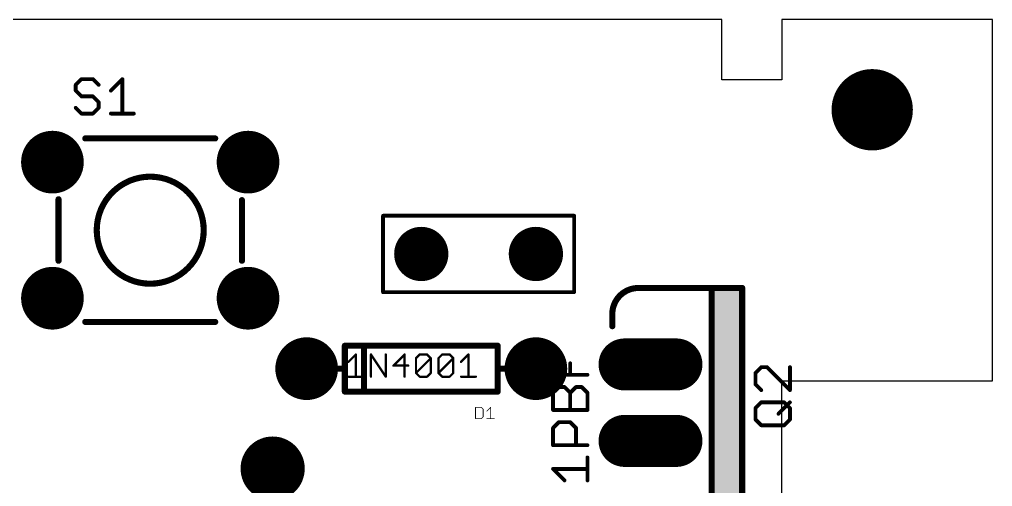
# Model space of a CAD drawing. Extents: x 0 to 100, y 0 to 40.
# Drawn here: x 67.65 to 100, y 24.48 to 40 of the extents above; entities that cross this region are included whole.
import ezdxf

# ---------------------------------------------------------------- set-up
doc = ezdxf.new("R2010")
doc.units = 0
for name, color, linetype in [('17', 94, 'CONTINUOUS'), ('20', 178, 'CONTINUOUS'), ('21', 250, 'CONTINUOUS'), ('25', 250, 'CONTINUOUS'), ('27', 250, 'CONTINUOUS'), ('29', 250, 'CONTINUOUS')]:
    doc.layers.add(name, color=color, linetype=linetype)

# ---------------------------------------------------------------- blocks, each defined once
blk = doc.blocks.new('ROUNDP')
at = {"const_width": 0.5}
blk.add_lwpolyline([(0, -0.25, 1), (0, 0.25, 1), (0, -0.25)], format="xyb", dxfattribs=at)
blk = doc.blocks.new('RECT')
blk.add_solid([(-0.5, -0.5), (0.5, -0.5), (-0.5, 0.5), (0.5, 0.5)])
blk = doc.blocks.new('LONGP100')
at = {"const_width": 1}
blk.add_lwpolyline([(-0.5, 0), (0.5, 0)], dxfattribs=at)
at = {"const_width": 0.5}
for points in [[(-0.5, 0.25, 1), (-0.5, -0.25)], [(0.5, -0.25, 1), (0.5, 0.25)]]:
    blk.add_lwpolyline(points, format="xyb", dxfattribs=at)

msp = doc.modelspace()

# ---------------------------------------------------------------- linework, layer by layer
at = {"layer": '20'}
for p, q in [((91, 40), (20, 40)), ((91, 38), (91, 40)), ((100, 40), (93, 40)), ((93, 40), (93, 38)), ((100, 28), (100, 40)), ((93, 38), (91, 38)), ((93, 12), (93, 28)), ((93, 28), (100, 28))]:
    msp.add_line(p, q, dxfattribs=at)
msp.add_circle((96, 37), 1.25, dxfattribs=at)
at = {"layer": '21'}
for points, const_width in [([(74.159, 36.048), (69.841, 36.048)], 0.2032), ([(68.952, 34.028), (68.952, 31.984)], 0.2032), ([(75.048, 33.998), (75.048, 31.984)], 0.2032), ([(79.74, 33.48), (79.74, 30.94)], 0.127), ([(86.09, 33.48), (79.74, 33.48)], 0.127), ([(86.09, 30.94), (86.09, 33.48)], 0.127), ([(90.662, 31.08), (88.249, 31.08)], 0.2032), ([(90.662, 20.92), (90.662, 31.08)], 0.2032), ([(90.662, 31.08), (91.678, 31.08)], 0.2032), ([(91.678, 31.08), (91.678, 20.92)], 0.2032), ([(79.74, 30.94), (86.09, 30.94)], 0.127), ([(87.36, 30.191), (87.36, 29.81)], 0.2032), ([(69.841, 29.952), (74.159, 29.952)], 0.2032), ([(78.47, 28.4), (78.47, 29.162)], 0.2032), ([(78.47, 29.162), (83.55, 29.162)], 0.2032), ([(79.105, 27.765), (79.105, 29.035)], 0.2032), ([(83.55, 29.162), (83.55, 28.4)], 0.2032), ([(78.5896, 28.6248), (78.8353, 28.8705)], 0.0762), ([(78.8353, 28.8705), (78.8353, 28.1333)], 0.0762), ([(79.338, 28.1333), (79.338, 28.8705)], 0.0762), ([(79.338, 28.8705), (79.8295, 28.1333)], 0.0762), ([(79.8295, 28.1333), (79.8295, 28.8705)], 0.0762), ([(80.455, 28.8705), (80.0864, 28.5019)], 0.0762), ([(80.455, 28.1333), (80.455, 28.8705)], 0.0762), ([(80.8349, 28.7477), (80.9577, 28.8705)], 0.0762), ([(80.9577, 28.8705), (81.2035, 28.8705)], 0.0762), ([(81.2035, 28.8705), (81.3263, 28.7477)], 0.0762), ([(81.5833, 28.7477), (81.7061, 28.8705)], 0.0762), ([(81.7061, 28.8705), (81.9519, 28.8705)], 0.0762), ([(81.9519, 28.8705), (82.0748, 28.7477)], 0.0762), ([(82.3317, 28.6248), (82.5774, 28.8705)], 0.0762), ([(82.5774, 28.8705), (82.5774, 28.1333)], 0.0762), ([(78.47, 28.4), (78.216, 28.4)], 0.2032), ([(78.47, 27.638), (78.47, 28.4)], 0.2032), ([(80.0864, 28.5019), (80.5779, 28.5019)], 0.0762), ([(80.8349, 28.2562), (80.8349, 28.7477)], 0.0762), ([(80.8349, 28.2562), (81.3263, 28.7477)], 0.0762), ([(81.3263, 28.7477), (81.3263, 28.2562)], 0.0762), ([(81.5833, 28.2562), (81.5833, 28.7477)], 0.0762), ([(81.5833, 28.2562), (82.0748, 28.7477)], 0.0762), ([(82.0748, 28.7477), (82.0748, 28.2562)], 0.0762), ([(83.55, 28.4), (83.55, 27.638)], 0.2032), ([(83.55, 28.4), (83.804, 28.4)], 0.2032), ([(78.5896, 28.1333), (79.0811, 28.1333)], 0.0762), ([(80.9577, 28.1333), (80.8349, 28.2562)], 0.0762), ([(81.2035, 28.1333), (80.9577, 28.1333)], 0.0762), ([(81.3263, 28.2562), (81.2035, 28.1333)], 0.0762), ([(81.7061, 28.1333), (81.5833, 28.2562)], 0.0762), ([(81.9519, 28.1333), (81.7061, 28.1333)], 0.0762), ([(82.0748, 28.2562), (81.9519, 28.1333)], 0.0762), ([(82.3317, 28.1333), (82.8232, 28.1333)], 0.0762), ([(83.55, 27.638), (78.47, 27.638)], 0.2032)]:
    msp.add_lwpolyline(points, dxfattribs=dict(at, const_width=const_width))
for points, const_width in [([(69.841, 36.0988, 1), (69.841, 35.9972)], 0.1016), ([(74.159, 35.9972, 1), (74.159, 36.0988)], 0.1016), ([(72, 31.222, 1), (72, 34.778, 1), (72, 31.222)], 0.2032), ([(69.0028, 34.028, 1), (68.9012, 34.028)], 0.1016), ([(75.0988, 33.998, 1), (74.9972, 33.998)], 0.1016), ([(79.74, 33.5118, 1), (79.74, 33.4483)], 0.0635), ([(79.7718, 33.48, 1), (79.7083, 33.48)], 0.0635), ([(86.1218, 33.48, 1), (86.0583, 33.48)], 0.0635), ([(86.09, 33.4483, 1), (86.09, 33.5118)], 0.0635), ([(68.9012, 31.984, 1), (69.0028, 31.984)], 0.1016), ([(74.9972, 31.984, 1), (75.0988, 31.984)], 0.1016), ([(88.249, 31.08, 0.4286), (87.36, 30.191)], 0.2032), ([(88.249, 31.1308, 1), (88.249, 31.0292)], 0.1016), ([(88.2478, 31.0292, 1), (88.2502, 31.1308)], 0.1016), ([(90.7128, 31.08, 1), (90.6112, 31.08)], 0.1016), ([(90.662, 31.1308, 1), (90.662, 31.0292)], 0.1016), ([(90.662, 31.0292, 1), (90.662, 31.1308)], 0.1016), ([(91.7288, 31.08, 1), (91.6272, 31.08)], 0.1016), ([(91.678, 31.0292, 1), (91.678, 31.1308)], 0.1016), ([(79.74, 30.9718, 1), (79.74, 30.9083)], 0.0635), ([(79.7083, 30.94, 1), (79.7718, 30.94)], 0.0635), ([(86.0583, 30.94, 1), (86.1218, 30.94)], 0.0635), ([(86.09, 30.9083, 1), (86.09, 30.9718)], 0.0635), ([(87.4108, 30.191, 1), (87.3092, 30.191)], 0.1016), ([(87.3092, 30.1898, 1), (87.4108, 30.1922)], 0.1016), ([(69.841, 30.0028, 1), (69.841, 29.9012)], 0.1016), ([(74.159, 29.9012, 1), (74.159, 30.0028)], 0.1016), ([(87.3092, 29.81, 1), (87.4108, 29.81)], 0.1016), ([(78.5208, 29.162, 1), (78.4192, 29.162)], 0.1016), ([(78.47, 29.2128, 1), (78.47, 29.1112)], 0.1016), ([(79.1558, 29.035, 1), (79.0542, 29.035)], 0.1016), ([(83.6008, 29.162, 1), (83.4992, 29.162)], 0.1016), ([(83.55, 29.1112, 1), (83.55, 29.2128)], 0.1016), ([(78.8544, 28.8705, 1), (78.8163, 28.8705)], 0.0381), ([(78.8488, 28.8571, 1), (78.8219, 28.884)], 0.0381), ([(79.3571, 28.8705, 1), (79.319, 28.8705)], 0.0381), ([(79.3539, 28.8811, 1), (79.3222, 28.86)], 0.0381), ([(79.8486, 28.8705, 1), (79.8105, 28.8705)], 0.0381), ([(80.4741, 28.8705, 1), (80.436, 28.8705)], 0.0381), ([(80.4685, 28.8571, 1), (80.4416, 28.884)], 0.0381), ([(80.9577, 28.8896, 1), (80.9577, 28.8515)], 0.0381), ([(80.9712, 28.8571, 1), (80.9443, 28.884)], 0.0381), ([(81.2169, 28.884, 1), (81.19, 28.8571)], 0.0381), ([(81.2035, 28.8515, 1), (81.2035, 28.8896)], 0.0381), ([(81.7061, 28.8896, 1), (81.7061, 28.8515)], 0.0381), ([(81.7196, 28.8571, 1), (81.6927, 28.884)], 0.0381), ([(81.9654, 28.884, 1), (81.9384, 28.8571)], 0.0381), ([(81.9519, 28.8515, 1), (81.9519, 28.8896)], 0.0381), ([(82.5965, 28.8705, 1), (82.5584, 28.8705)], 0.0381), ([(82.5909, 28.8571, 1), (82.564, 28.884)], 0.0381), ([(78.216, 28.4508, 1), (78.216, 28.3492)], 0.1016), ([(78.5208, 28.4, 1), (78.4192, 28.4)], 0.1016), ([(78.47, 28.3492, 1), (78.47, 28.4508)], 0.1016), ([(78.5761, 28.6383, 1), (78.6031, 28.6113)], 0.0381), ([(80.0864, 28.521, 1), (80.0864, 28.4829)], 0.0381), ([(80.073, 28.5154, 1), (80.0999, 28.4884)], 0.0381), ([(80.5779, 28.4829, 1), (80.5779, 28.521)], 0.0381), ([(80.8539, 28.7477, 1), (80.8158, 28.7477)], 0.0381), ([(80.8214, 28.7611, 1), (80.8483, 28.7342)], 0.0381), ([(81.3454, 28.7477, 1), (81.3073, 28.7477)], 0.0381), ([(81.3398, 28.7342, 1), (81.3129, 28.7611)], 0.0381), ([(81.3129, 28.7342, 1), (81.3398, 28.7611)], 0.0381), ([(81.6023, 28.7477, 1), (81.5642, 28.7477)], 0.0381), ([(81.5698, 28.7611, 1), (81.5967, 28.7342)], 0.0381), ([(82.0938, 28.7477, 1), (82.0557, 28.7477)], 0.0381), ([(82.0882, 28.7342, 1), (82.0613, 28.7611)], 0.0381), ([(82.0613, 28.7342, 1), (82.0882, 28.7611)], 0.0381), ([(82.3182, 28.6383, 1), (82.3452, 28.6113)], 0.0381), ([(83.6008, 28.4, 1), (83.4992, 28.4)], 0.1016), ([(83.55, 28.4508, 1), (83.55, 28.3492)], 0.1016), ([(83.804, 28.3492, 1), (83.804, 28.4508)], 0.1016), ([(78.4192, 28.4, 1), (78.5208, 28.4)], 0.1016), ([(78.5896, 28.1524, 1), (78.5896, 28.1143)], 0.0381), ([(78.8163, 28.1333, 1), (78.8544, 28.1333)], 0.0381), ([(79.0811, 28.1143, 1), (79.0811, 28.1524)], 0.0381), ([(79.319, 28.1333, 1), (79.3571, 28.1333)], 0.0381), ([(79.8105, 28.1333, 1), (79.8486, 28.1333)], 0.0381), ([(79.8137, 28.1227, 1), (79.8454, 28.1439)], 0.0381), ([(80.436, 28.1333, 1), (80.4741, 28.1333)], 0.0381), ([(80.8483, 28.2696, 1), (80.8214, 28.2427)], 0.0381), ([(80.8214, 28.2696, 1), (80.8483, 28.2427)], 0.0381), ([(80.8158, 28.2562, 1), (80.8539, 28.2562)], 0.0381), ([(80.9577, 28.1524, 1), (80.9577, 28.1143)], 0.0381), ([(80.9443, 28.1198, 1), (80.9712, 28.1468)], 0.0381), ([(81.19, 28.1468, 1), (81.2169, 28.1198)], 0.0381), ([(81.2035, 28.1143, 1), (81.2035, 28.1524)], 0.0381), ([(81.3073, 28.2562, 1), (81.3454, 28.2562)], 0.0381), ([(81.3398, 28.2427, 1), (81.3129, 28.2696)], 0.0381), ([(81.5967, 28.2696, 1), (81.5698, 28.2427)], 0.0381), ([(81.5698, 28.2696, 1), (81.5967, 28.2427)], 0.0381), ([(81.5642, 28.2562, 1), (81.6023, 28.2562)], 0.0381), ([(81.7061, 28.1524, 1), (81.7061, 28.1143)], 0.0381), ([(81.6927, 28.1198, 1), (81.7196, 28.1468)], 0.0381), ([(81.9384, 28.1468, 1), (81.9654, 28.1198)], 0.0381), ([(81.9519, 28.1143, 1), (81.9519, 28.1524)], 0.0381), ([(82.0557, 28.2562, 1), (82.0938, 28.2562)], 0.0381), ([(82.0882, 28.2427, 1), (82.0613, 28.2696)], 0.0381), ([(82.3317, 28.1524, 1), (82.3317, 28.1143)], 0.0381), ([(82.5584, 28.1333, 1), (82.5965, 28.1333)], 0.0381), ([(82.8232, 28.1143, 1), (82.8232, 28.1524)], 0.0381), ([(83.4992, 28.4, 1), (83.6008, 28.4)], 0.1016), ([(78.47, 27.6888, 1), (78.47, 27.5872)], 0.1016), ([(78.4192, 27.638, 1), (78.5208, 27.638)], 0.1016), ([(79.0542, 27.765, 1), (79.1558, 27.765)], 0.1016), ([(83.4992, 27.638, 1), (83.6008, 27.638)], 0.1016), ([(83.55, 27.5872, 1), (83.55, 27.6888)], 0.1016)]:
    msp.add_lwpolyline(points, format="xyb", dxfattribs=dict(at, const_width=const_width))
at = {"layer": '25'}
for points, const_width in [([(69.5553, 37.8268, 1), (69.4917, 37.8268)], 0.0635), ([(69.501, 37.8493, 1), (69.546, 37.8044)], 0.0635), ([(69.7142, 38.0492, 1), (69.7142, 37.9857)], 0.0635), ([(69.7366, 37.995, 1), (69.6917, 38.0399)], 0.0635), ([(70.1179, 38.0399, 1), (70.073, 37.995)], 0.0635), ([(70.0955, 37.9857, 1), (70.0955, 38.0492)], 0.0635), ([(70.2637, 37.8044, 1), (70.3086, 37.8493)], 0.0635), ([(71.106, 38.0175, 1), (71.0425, 38.0175)], 0.0635), ([(71.0967, 37.995, 1), (71.0518, 38.0399)], 0.0635), ([(69.4917, 37.6362, 1), (69.5553, 37.6362)], 0.0635), ([(69.546, 37.6586, 1), (69.501, 37.6137)], 0.0635), ([(70.6704, 37.6586, 1), (70.7153, 37.6137)], 0.0635), ([(69.7142, 37.4772, 1), (69.7142, 37.4137)], 0.0635), ([(69.6917, 37.423, 1), (69.7366, 37.4679)], 0.0635), ([(70.1179, 37.4679, 1), (70.073, 37.423)], 0.0635), ([(70.0955, 37.4137, 1), (70.0955, 37.4772)], 0.0635), ([(70.3179, 37.2548, 1), (70.2544, 37.2548)], 0.0635), ([(70.2637, 37.2324, 1), (70.3086, 37.2773)], 0.0635), ([(69.546, 37.0866, 1), (69.501, 37.0417)], 0.0635), ([(69.7142, 36.9053, 1), (69.7142, 36.8417)], 0.0635), ([(69.6917, 36.851, 1), (69.7366, 36.896)], 0.0635), ([(70.073, 36.896, 1), (70.1179, 36.851)], 0.0635), ([(70.0955, 36.8417, 1), (70.0955, 36.9053)], 0.0635), ([(70.2544, 37.0642, 1), (70.3179, 37.0642)], 0.0635), ([(70.3086, 37.0417, 1), (70.2637, 37.0866)], 0.0635), ([(70.6929, 36.9053, 1), (70.6929, 36.8417)], 0.0635), ([(71.0425, 36.8735, 1), (71.106, 36.8735)], 0.0635), ([(71.4555, 36.8417, 1), (71.4555, 36.9053)], 0.0635), ([(92.3122, 28.4825, 1), (92.3122, 28.419)], 0.0635), ([(92.3346, 28.4283, 1), (92.2897, 28.4732)], 0.0635), ([(92.5253, 28.4732, 1), (92.4804, 28.4283)], 0.0635), ([(92.5029, 28.419, 1), (92.5029, 28.4825)], 0.0635), ([(93.2973, 28.4508, 1), (93.2338, 28.4508)], 0.0635), ([(92.1533, 28.2601, 1), (92.0898, 28.2601)], 0.0635), ([(92.0991, 28.2825, 1), (92.144, 28.2376)], 0.0635), ([(92.0898, 27.8788, 1), (92.1533, 27.8788)], 0.0635), ([(92.144, 27.9012, 1), (92.0991, 27.8563)], 0.0635), ([(92.2897, 27.6656, 1), (92.3346, 27.7106)], 0.0635), ([(93.2338, 27.6881, 1), (93.2973, 27.6881)], 0.0635), ([(93.243, 27.6656, 1), (93.288, 27.7106)], 0.0635), ([(92.3122, 27.3131, 1), (92.3122, 27.2496)], 0.0635), ([(92.3346, 27.2589, 1), (92.2897, 27.3038)], 0.0635), ([(93.0973, 27.3038, 1), (93.0524, 27.2589)], 0.0635), ([(93.0748, 27.2496, 1), (93.0748, 27.3131)], 0.0635), ([(93.288, 27.2589, 1), (93.243, 27.3038)], 0.0635), ([(82.8206, 27.1176, 1), (82.8079, 27.1176)], 0.0127), ([(82.8143, 27.124, 1), (82.8143, 27.1113)], 0.0127), ([(83.0094, 27.1221, 1), (83.0005, 27.1131)], 0.0127), ([(83.0049, 27.1113, 1), (83.0049, 27.124)], 0.0127), ([(83.0748, 27.0541, 1), (83.0622, 27.0541)], 0.0127), ([(83.064, 27.0496, 1), (83.073, 27.0586)], 0.0127), ([(83.184, 26.995, 1), (83.193, 26.986)], 0.0127), ([(83.3219, 27.1176, 1), (83.3092, 27.1176)], 0.0127), ([(83.3201, 27.1131, 1), (83.3111, 27.1221)], 0.0127), ([(92.1533, 27.0907, 1), (92.0898, 27.0907)], 0.0635), ([(92.0991, 27.1131, 1), (92.144, 27.0682)], 0.0635), ([(92.8617, 26.9225, 1), (92.9066, 26.8776)], 0.0635), ([(93.2973, 27.0907, 1), (93.2338, 27.0907)], 0.0635), ([(93.243, 27.0682, 1), (93.288, 27.1131)], 0.0635), ([(82.8143, 26.7427, 1), (82.8143, 26.7299)], 0.0127), ([(82.8079, 26.7363, 1), (82.8206, 26.7363)], 0.0127), ([(83.0005, 26.7408, 1), (83.0094, 26.7318)], 0.0127), ([(83.0049, 26.7299, 1), (83.0049, 26.7427)], 0.0127), ([(83.0622, 26.7999, 1), (83.0748, 26.7999)], 0.0127), ([(83.073, 26.7954, 1), (83.064, 26.8043)], 0.0127), ([(83.1885, 26.7427, 1), (83.1885, 26.7299)], 0.0127), ([(83.3092, 26.7363, 1), (83.3219, 26.7363)], 0.0127), ([(83.4427, 26.7299, 1), (83.4427, 26.7427)], 0.0127), ([(92.0898, 26.7094, 1), (92.1533, 26.7094)], 0.0635), ([(92.144, 26.7318, 1), (92.0991, 26.6869)], 0.0635), ([(92.3122, 26.5505, 1), (92.3122, 26.487)], 0.0635), ([(92.2897, 26.4963, 1), (92.3346, 26.5412)], 0.0635), ([(93.0524, 26.5412, 1), (93.0973, 26.4963)], 0.0635), ([(93.0748, 26.487, 1), (93.0748, 26.5505)], 0.0635), ([(93.2338, 26.7094, 1), (93.2973, 26.7094)], 0.0635), ([(93.288, 26.6869, 1), (93.243, 26.7318)], 0.0635)]:
    msp.add_lwpolyline(points, format="xyb", dxfattribs=dict(at, const_width=const_width))
for points, const_width in [([(69.7142, 38.0175), (69.5235, 37.8268)], 0.127), ([(69.5235, 37.8268), (69.5235, 37.6362)], 0.127), ([(70.0955, 38.0175), (69.7142, 38.0175)], 0.127), ([(70.2862, 37.8268), (70.0955, 38.0175)], 0.127), ([(70.6929, 37.6362), (71.0742, 38.0175)], 0.127), ([(71.0742, 38.0175), (71.0742, 36.8735)], 0.127), ([(69.5235, 37.6362), (69.7142, 37.4455)], 0.127), ([(69.7142, 37.4455), (70.0955, 37.4455)], 0.127), ([(70.0955, 37.4455), (70.2862, 37.2548)], 0.127), ([(70.2862, 37.2548), (70.2862, 37.0642)], 0.127), ([(69.7142, 36.8735), (69.5235, 37.0642)], 0.127), ([(70.0955, 36.8735), (69.7142, 36.8735)], 0.127), ([(70.2862, 37.0642), (70.0955, 36.8735)], 0.127), ([(70.6929, 36.8735), (71.4555, 36.8735)], 0.127), ([(92.3122, 28.4508), (92.1215, 28.2601)], 0.127), ([(92.5029, 28.4508), (92.3122, 28.4508)], 0.127), ([(93.2655, 27.6881), (92.5029, 28.4508)], 0.127), ([(93.2655, 28.4508), (93.2655, 27.6881)], 0.127), ([(92.1215, 28.2601), (92.1215, 27.8788)], 0.127), ([(92.1215, 27.8788), (92.3122, 27.6881)], 0.127), ([(92.1215, 27.0907), (92.3122, 27.2814)], 0.127), ([(92.3122, 27.2814), (93.0748, 27.2814)], 0.127), ([(92.8842, 26.9), (93.2655, 27.2814)], 0.127), ([(93.0748, 27.2814), (93.2655, 27.0907)], 0.127), ([(82.8143, 27.1176), (82.8143, 26.7363)], 0.0254), ([(83.0049, 27.1176), (82.8143, 27.1176)], 0.0254), ([(83.0685, 27.0541), (83.0049, 27.1176)], 0.0254), ([(83.0685, 26.7999), (83.0685, 27.0541)], 0.0254), ([(83.1885, 26.9905), (83.3156, 27.1176)], 0.0254), ([(83.3156, 27.1176), (83.3156, 26.7363)], 0.0254), ([(92.1215, 26.7094), (92.1215, 27.0907)], 0.127), ([(93.2655, 27.0907), (93.2655, 26.7094)], 0.127), ([(82.8143, 26.7363), (83.0049, 26.7363)], 0.0254), ([(83.0049, 26.7363), (83.0685, 26.7999)], 0.0254), ([(83.1885, 26.7363), (83.4427, 26.7363)], 0.0254), ([(92.3122, 26.5187), (92.1215, 26.7094)], 0.127), ([(93.0748, 26.5187), (92.3122, 26.5187)], 0.127), ([(93.2655, 26.7094), (93.0748, 26.5187)], 0.127)]:
    msp.add_lwpolyline(points, dxfattribs=dict(at, const_width=const_width))
at = {"layer": '27', "const_width": 0.127}
for points in [[(85.3905, 28.1961), (85.3905, 28.9587)], [(85.9625, 28.1961), (85.9625, 28.5774)], [(86.5345, 28.1961), (85.3905, 28.1961)], [(85.3905, 27.5987), (85.5812, 27.7893)], [(85.5812, 27.7893), (85.7719, 27.7893)], [(85.7719, 27.7893), (85.9625, 27.5987)], [(85.9625, 27.5987), (86.1532, 27.7893)], [(86.1532, 27.7893), (86.3438, 27.7893)], [(86.3438, 27.7893), (86.5345, 27.5987)], [(85.3905, 27.0267), (85.3905, 27.5987)], [(85.9625, 27.0267), (85.9625, 27.5987)], [(86.5345, 27.5987), (86.5345, 27.0267)], [(86.5345, 27.0267), (85.3905, 27.0267)], [(85.3905, 26.4293), (85.5812, 26.6199)], [(85.5812, 26.6199), (85.9625, 26.6199)], [(85.9625, 26.6199), (86.1532, 26.4293)], [(85.3905, 25.8573), (85.3905, 26.4293)], [(86.1532, 26.4293), (86.1532, 25.8573)], [(86.5345, 25.8573), (85.3905, 25.8573)], [(86.5345, 24.6879), (86.5345, 25.4505)], [(85.7719, 24.6879), (85.3905, 25.0692)], [(85.3905, 25.0692), (86.5345, 25.0692)]]:
    msp.add_lwpolyline(points, dxfattribs=at)
at = {"layer": '27', "const_width": 0.0635}
for points in [[(85.4223, 28.9587, 1), (85.3588, 28.9587)], [(85.9943, 28.5774, 1), (85.9308, 28.5774)], [(85.3905, 28.2278, 1), (85.3905, 28.1643)], [(85.3588, 28.1961, 1), (85.4223, 28.1961)], [(85.9308, 28.1961, 1), (85.9943, 28.1961)], [(86.5345, 28.1643, 1), (86.5345, 28.2278)], [(85.5812, 27.8211, 1), (85.5812, 27.7576)], [(85.6036, 27.7669, 1), (85.5587, 27.8118)], [(85.7943, 27.8118, 1), (85.7494, 27.7669)], [(85.7719, 27.7576, 1), (85.7719, 27.8211)], [(86.1532, 27.8211, 1), (86.1532, 27.7576)], [(86.1756, 27.7669, 1), (86.1307, 27.8118)], [(86.3663, 27.8118, 1), (86.3214, 27.7669)], [(86.3438, 27.7576, 1), (86.3438, 27.8211)], [(85.4223, 27.5987, 1), (85.3588, 27.5987)], [(85.3681, 27.6211, 1), (85.413, 27.5762)], [(85.9943, 27.5987, 1), (85.9308, 27.5987)], [(85.9401, 27.6211, 1), (85.985, 27.5762)], [(85.9401, 27.5762, 1), (85.985, 27.6211)], [(86.5663, 27.5987, 1), (86.5028, 27.5987)], [(86.512, 27.5762, 1), (86.557, 27.6211)], [(85.3905, 27.0584, 1), (85.3905, 26.9949)], [(85.3588, 27.0267, 1), (85.4223, 27.0267)], [(85.9308, 27.0267, 1), (85.9943, 27.0267)], [(86.5028, 27.0267, 1), (86.5663, 27.0267)], [(86.5345, 26.9949, 1), (86.5345, 27.0584)], [(85.5812, 26.6517, 1), (85.5812, 26.5882)], [(85.6036, 26.5975, 1), (85.5587, 26.6424)], [(85.985, 26.6424, 1), (85.9401, 26.5975)], [(85.9625, 26.5882, 1), (85.9625, 26.6517)], [(85.4223, 26.4293, 1), (85.3588, 26.4293)], [(85.3681, 26.4517, 1), (85.413, 26.4068)], [(86.1849, 26.4293, 1), (86.1214, 26.4293)], [(86.1307, 26.4068, 1), (86.1756, 26.4517)], [(85.3905, 25.889, 1), (85.3905, 25.8255)], [(85.3588, 25.8573, 1), (85.4223, 25.8573)], [(86.1214, 25.8573, 1), (86.1849, 25.8573)], [(86.5345, 25.8255, 1), (86.5345, 25.889)], [(86.5663, 25.4505, 1), (86.5028, 25.4505)], [(85.3905, 25.101, 1), (85.3905, 25.0375)], [(85.413, 25.0917, 1), (85.3681, 25.0468)], [(86.5345, 25.0375, 1), (86.5345, 25.101)], [(85.7494, 24.6654, 1), (85.7943, 24.7103)], [(86.5028, 24.6879, 1), (86.5663, 24.6879)]]:
    msp.add_lwpolyline(points, format="xyb", dxfattribs=at)
at = {"layer": '29', "const_width": 1.3516}
msp.add_lwpolyline([(96, 36.3242, 1), (96, 37.6758, 1), (96, 36.3242)], format="xyb", dxfattribs=at)

# ---------------------------------------------------------------- block references
at = {"layer": '17'}
for name, p, xscale, yscale in [('ROUNDP', (68.7488, 35.2606), 1.8796, 1.8796), ('ROUNDP', (68.7488, 35.2606), 1.8796, 1.8796), ('ROUNDP', (75.2512, 35.2606), 1.8796, 1.8796), ('ROUNDP', (75.2512, 35.2606), 1.8796, 1.8796), ('ROUNDP', (81.01, 32.21), 1.6002, 1.6002), ('ROUNDP', (81.01, 32.21), 1.6002, 1.6002), ('ROUNDP', (84.82, 32.21), 1.6002, 1.6002), ('ROUNDP', (84.82, 32.21), 1.6002, 1.6002), ('ROUNDP', (68.7488, 30.7394), 1.8796, 1.8796), ('ROUNDP', (68.7488, 30.7394), 1.8796, 1.8796), ('ROUNDP', (75.2512, 30.7394), 1.8796, 1.8796), ('ROUNDP', (75.2512, 30.7394), 1.8796, 1.8796), ('LONGP100', (88.63, 28.54), 1.524, 1.524), ('LONGP100', (88.63, 28.54), 1.524, 1.524), ('LONGP100', (88.63, 26), 1.524, 1.524), ('LONGP100', (88.63, 26), 1.524, 1.524)]:
    msp.add_blockref(name, p, dxfattribs=dict(at, xscale=xscale, yscale=yscale))
for p, xscale, yscale, rotation in [((77.2, 28.4), 1.8796, 1.8796, 180), ((77.2, 28.4), 1.8796, 1.8796, 180), ((84.82, 28.4), 1.8796, 1.8796, 180), ((84.82, 28.4), 1.8796, 1.8796, 180), ((76.07, 25.08), 1.9304, 1.9304, 270), ((76.07, 25.08), 1.9304, 1.9304, 270)]:
    msp.add_blockref('ROUNDP', p, dxfattribs=dict(at, xscale=xscale, yscale=yscale, rotation=rotation))
at = {"layer": '21', "xscale": 10.16, "yscale": 1.016, "rotation": 270}
msp.add_blockref('RECT', (91.17, 26), dxfattribs=at)
at = {"layer": '29'}
for name, p, xscale, yscale in [('ROUNDP', (68.7488, 35.2606), 2.0828, 2.0828), ('ROUNDP', (75.2512, 35.2606), 2.0828, 2.0828), ('ROUNDP', (81.01, 32.21), 1.8034, 1.8034), ('ROUNDP', (84.82, 32.21), 1.8034, 1.8034), ('ROUNDP', (68.7488, 30.7394), 2.0828, 2.0828), ('ROUNDP', (75.2512, 30.7394), 2.0828, 2.0828), ('LONGP100', (88.63, 28.54), 1.7272, 1.7272), ('LONGP100', (88.63, 26), 1.7272, 1.7272)]:
    msp.add_blockref(name, p, dxfattribs=dict(at, xscale=xscale, yscale=yscale))
for p, xscale, yscale, rotation in [((77.2, 28.4), 2.0828, 2.0828, 180), ((84.82, 28.4), 2.0828, 2.0828, 180), ((76.07, 25.08), 2.1336, 2.1336, 270)]:
    msp.add_blockref('ROUNDP', p, dxfattribs=dict(at, xscale=xscale, yscale=yscale, rotation=rotation))

doc.saveas('drawing.dxf')
